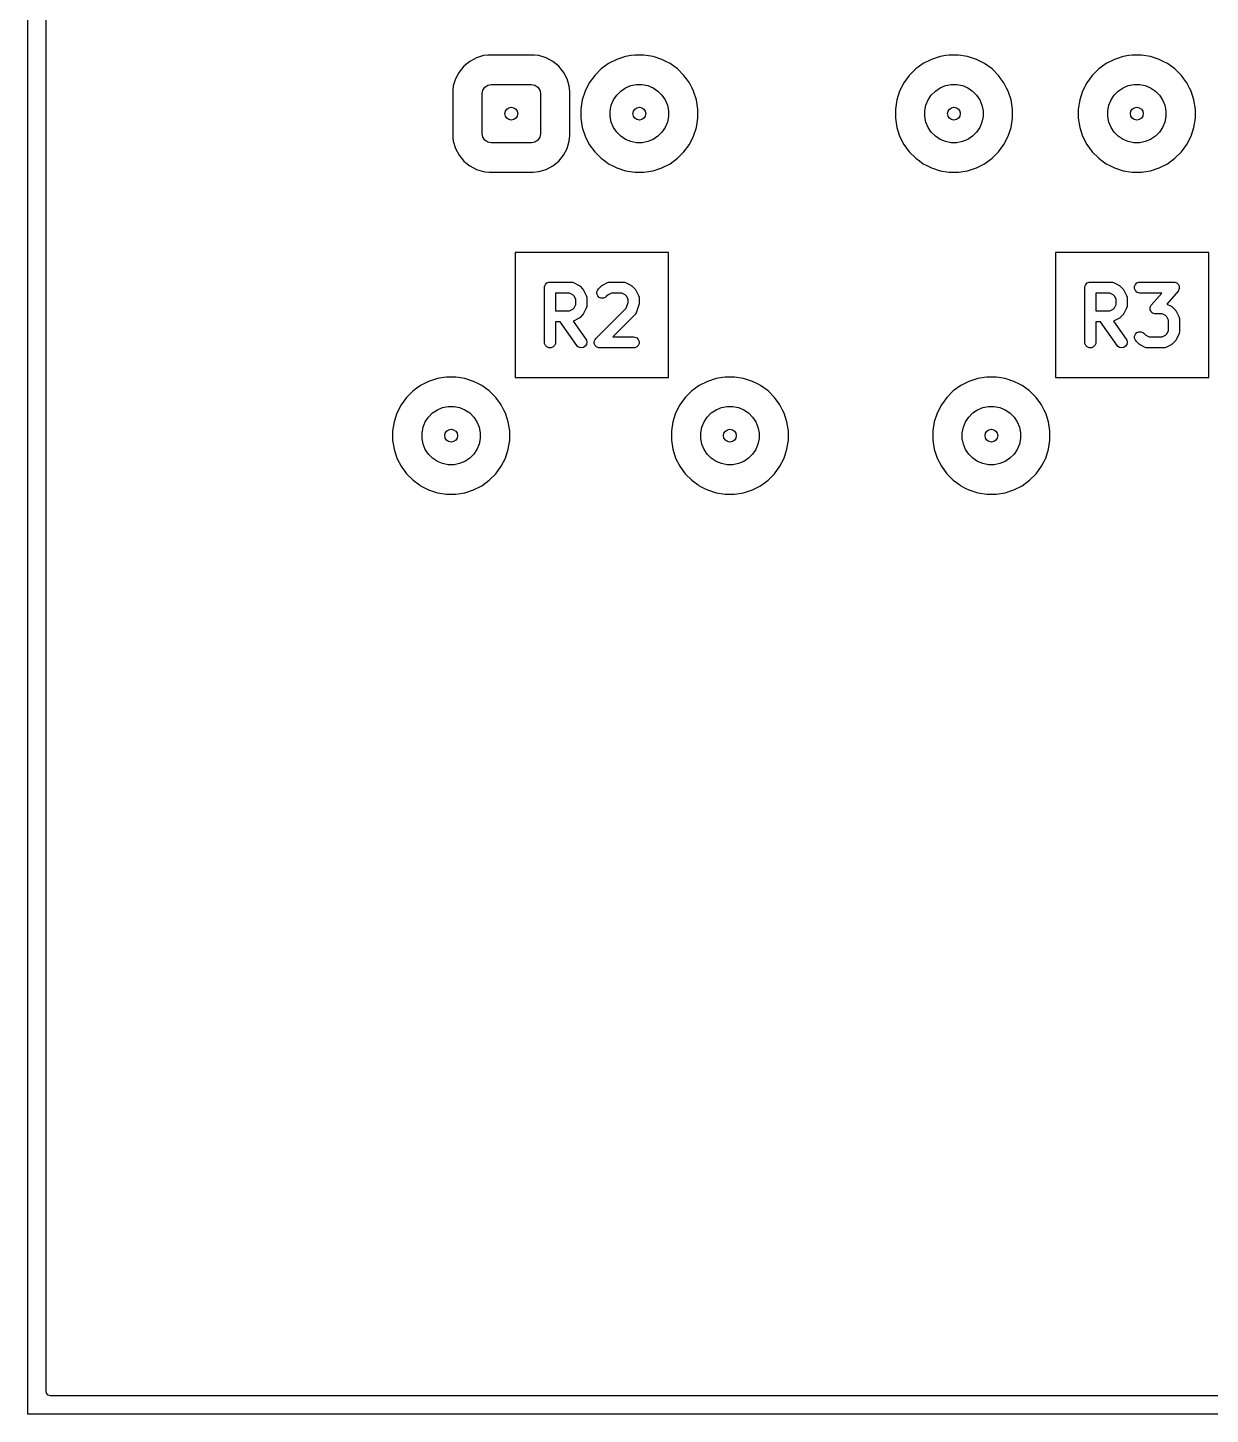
# Model space of a CAD drawing. Extents: x 20 to 124, y -124 to -20.
# Drawn here: x 20 to 52.33, y -124 to -86.1 of the extents above; entities that cross this region are included whole.
import ezdxf

# ---------------------------------------------------------------- set-up
doc = ezdxf.new("R2010")
doc.units = 0
doc.layers.add('BLACK', color=7, linetype='CONTINUOUS')
doc.layers.add('WHITE', color=7, linetype='CONTINUOUS')

msp = doc.modelspace()

# ---------------------------------------------------------------- linework, layer by layer
at = {"layer": 'BLACK', "linetype": 'CONTINUOUS'}
for p, q in [((20.5005, -87.848392), (20.5005, -85.360553)), ((31.923289, -87.153589), (31.792017, -87.313547)), ((32.083247, -87.022317), (31.923289, -87.153589)), ((32.083248, -87.022316), (32.083247, -87.022317)), ((32.08325, -87.022315), (32.083248, -87.022316)), ((32.187187, -86.966759), (32.08325, -87.022315)), ((32.265743, -86.924769), (32.187187, -86.966759)), ((32.463767, -86.864699), (32.265743, -86.924769)), ((32.579998, -86.853251), (32.463767, -86.864699)), ((32.618092, -86.8495), (32.579998, -86.853251)), ((33.821308, -86.8495), (32.618092, -86.8495)), ((33.856505, -86.852966), (33.821308, -86.8495)), ((33.975634, -86.864699), (33.856505, -86.852966)), ((33.975634, -86.8647), (33.975632, -86.864699)), ((33.975632, -86.864699), (33.975634, -86.864699)), ((34.173654, -86.924768), (33.975634, -86.8647)), ((34.35615, -87.022315), (34.173654, -86.924768)), ((34.356153, -87.022317), (34.35615, -87.022315)), ((34.51611, -87.153589), (34.356152, -87.022317)), ((34.356152, -87.022317), (34.356153, -87.022317)), ((34.578162, -87.229201), (34.51611, -87.153589)), ((35.880851, -87.081132), (35.67705, -87.229201)), ((36.105316, -86.96676), (35.880851, -87.081132)), ((36.344914, -86.88891), (36.105316, -86.96676)), ((36.497776, -86.864699), (36.344914, -86.88891)), ((36.593738, -86.8495), (36.497776, -86.864699)), ((36.845662, -86.8495), (36.593738, -86.8495)), ((37.094479, -86.888909), (36.845662, -86.8495)), ((37.094485, -86.88891), (37.094479, -86.888909)), ((37.334083, -86.96676), (37.094485, -86.88891)), ((37.443118, -87.022317), (37.334083, -86.96676)), ((37.558545, -87.08113), (37.443118, -87.022317)), ((37.558547, -87.081131), (37.558545, -87.08113)), ((37.558548, -87.081132), (37.558547, -87.081131)), ((37.762349, -87.229201), (37.558548, -87.081132)), ((44.480851, -87.081132), (44.27705, -87.229201)), ((44.705316, -86.96676), (44.480851, -87.081132)), ((44.944914, -86.88891), (44.705316, -86.96676)), ((45.097776, -86.864699), (44.944914, -86.88891)), ((45.193738, -86.8495), (45.097776, -86.864699)), ((45.445662, -86.8495), (45.193738, -86.8495)), ((45.694479, -86.888909), (45.445662, -86.8495)), ((45.694485, -86.88891), (45.694479, -86.888909)), ((45.934083, -86.96676), (45.694485, -86.88891)), ((46.043118, -87.022317), (45.934083, -86.96676)), ((46.158545, -87.08113), (46.043118, -87.022317)), ((46.158547, -87.081131), (46.158545, -87.08113)), ((46.158548, -87.081132), (46.158547, -87.081131)), ((46.362349, -87.229201), (46.158548, -87.081132)), ((49.480851, -87.081132), (49.27705, -87.229201)), ((49.705316, -86.96676), (49.480851, -87.081132)), ((49.944914, -86.88891), (49.705316, -86.96676)), ((50.097776, -86.864699), (49.944914, -86.88891)), ((50.193738, -86.8495), (50.097776, -86.864699)), ((50.445662, -86.8495), (50.193738, -86.8495)), ((50.694479, -86.888909), (50.445662, -86.8495)), ((50.694485, -86.88891), (50.694479, -86.888909)), ((50.934083, -86.96676), (50.694485, -86.88891)), ((51.043118, -87.022317), (50.934083, -86.96676)), ((51.158545, -87.08113), (51.043118, -87.022317)), ((51.158547, -87.081131), (51.158545, -87.08113)), ((51.158548, -87.081132), (51.158547, -87.081131)), ((51.362349, -87.229201), (51.158548, -87.081132)), ((31.694469, -87.496043), (31.634399, -87.694067)), ((31.792017, -87.313547), (31.694469, -87.496043)), ((34.647385, -87.31355), (34.578162, -87.229201)), ((34.744932, -87.496046), (34.647385, -87.31355)), ((34.805, -87.694066), (34.744932, -87.496046)), ((35.498901, -87.40735), (35.350832, -87.611151)), ((35.498905, -87.407345), (35.498901, -87.40735)), ((35.677045, -87.229205), (35.498905, -87.407345)), ((35.67705, -87.229201), (35.677045, -87.229205)), ((37.762354, -87.229205), (37.762349, -87.229201)), ((37.940494, -87.407345), (37.762354, -87.229205)), ((37.940498, -87.40735), (37.940494, -87.407345)), ((38.004939, -87.496046), (37.940498, -87.40735)), ((38.08857, -87.611155), (38.004939, -87.496046)), ((44.098901, -87.40735), (43.950832, -87.611151)), ((44.098905, -87.407345), (44.098901, -87.40735)), ((44.277045, -87.229205), (44.098905, -87.407345)), ((44.27705, -87.229201), (44.277045, -87.229205)), ((46.362354, -87.229205), (46.362349, -87.229201)), ((46.540494, -87.407345), (46.362354, -87.229205)), ((46.540498, -87.40735), (46.540494, -87.407345)), ((46.604939, -87.496046), (46.540498, -87.40735)), ((46.68857, -87.611155), (46.604939, -87.496046)), ((49.098901, -87.40735), (48.950832, -87.611151)), ((49.098905, -87.407345), (49.098901, -87.40735)), ((49.277045, -87.229205), (49.098905, -87.407345)), ((49.27705, -87.229201), (49.277045, -87.229205)), ((51.362354, -87.229205), (51.362349, -87.229201)), ((51.540494, -87.407345), (51.362354, -87.229205)), ((51.540498, -87.40735), (51.540494, -87.407345)), ((51.604939, -87.496046), (51.540498, -87.40735)), ((51.68857, -87.611155), (51.604939, -87.496046)), ((20.5005, -97.124038), (20.5005, -87.848392)), ((31.622951, -87.810298), (31.6192, -87.848392)), ((31.6192, -87.848392), (31.6192, -89.051608)), ((31.634399, -87.694067), (31.622951, -87.810298)), ((32.4197, -87.9), (32.43873, -87.804329)), ((32.4197, -89), (32.4197, -87.9)), ((32.43873, -87.804329), (32.492923, -87.723223)), ((32.492923, -87.723223), (32.574029, -87.66903)), ((32.574029, -87.66903), (32.6697, -87.65)), ((32.6697, -87.65), (33.7697, -87.65)), ((33.7697, -87.65), (33.865371, -87.66903)), ((33.865371, -87.66903), (33.946477, -87.723223)), ((33.946477, -87.723223), (34.00067, -87.804329)), ((34.00067, -87.804329), (34.0197, -87.9)), ((34.0197, -87.9), (34.0197, -89)), ((34.8202, -87.848392), (34.805, -87.694066)), ((34.8202, -88.324038), (34.8202, -87.848392)), ((35.23646, -87.835616), (35.15861, -88.075214)), ((35.350832, -87.611151), (35.23646, -87.835616)), ((36.101292, -87.942485), (36.212185, -87.831592)), ((36.212185, -87.831592), (36.342583, -87.744463)), ((36.342583, -87.744463), (36.487472, -87.684448)), ((36.487472, -87.684448), (36.641286, -87.653852)), ((36.641286, -87.653852), (36.798114, -87.653852)), ((36.798114, -87.653852), (36.951928, -87.684448)), ((36.951928, -87.684448), (37.096817, -87.744463)), ((37.096817, -87.744463), (37.227215, -87.831592)), ((37.227215, -87.831592), (37.338108, -87.942485)), ((38.161447, -87.754184), (38.08857, -87.611155)), ((38.202939, -87.835616), (38.161447, -87.754184)), ((38.202939, -87.835618), (38.202939, -87.835616)), ((38.202941, -87.835621), (38.202939, -87.835618)), ((38.28079, -88.075215), (38.202941, -87.835621)), ((43.83646, -87.835616), (43.75861, -88.075214)), ((43.950832, -87.611151), (43.83646, -87.835616)), ((44.701292, -87.942485), (44.812185, -87.831592)), ((44.812185, -87.831592), (44.942583, -87.744463)), ((44.942583, -87.744463), (45.087472, -87.684448)), ((45.087472, -87.684448), (45.241286, -87.653852)), ((45.241286, -87.653852), (45.398114, -87.653852)), ((45.398114, -87.653852), (45.551928, -87.684448)), ((45.551928, -87.684448), (45.696817, -87.744463)), ((45.696817, -87.744463), (45.827215, -87.831592)), ((45.827215, -87.831592), (45.938108, -87.942485)), ((46.761447, -87.754184), (46.68857, -87.611155)), ((46.802939, -87.835616), (46.761447, -87.754184)), ((46.802939, -87.835618), (46.802939, -87.835616)), ((46.802941, -87.835621), (46.802939, -87.835618)), ((46.88079, -88.075215), (46.802941, -87.835621)), ((48.83646, -87.835616), (48.75861, -88.075214)), ((48.950832, -87.611151), (48.83646, -87.835616)), ((49.701292, -87.942485), (49.812185, -87.831592)), ((49.812185, -87.831592), (49.942583, -87.744463)), ((49.942583, -87.744463), (50.087472, -87.684448)), ((50.087472, -87.684448), (50.241286, -87.653852)), ((50.241286, -87.653852), (50.398114, -87.653852)), ((50.398114, -87.653852), (50.551928, -87.684448)), ((50.551928, -87.684448), (50.696817, -87.744463)), ((50.696817, -87.744463), (50.827215, -87.831592)), ((50.827215, -87.831592), (50.938108, -87.942485)), ((51.761447, -87.754184), (51.68857, -87.611155)), ((51.802939, -87.835616), (51.761447, -87.754184)), ((51.802939, -87.835618), (51.802939, -87.835616)), ((51.802941, -87.835621), (51.802939, -87.835618)), ((51.88079, -88.075215), (51.802941, -87.835621)), ((35.15861, -88.075214), (35.1192, -88.324038)), ((35.923552, -88.371586), (35.954148, -88.217772)), ((35.954148, -88.217772), (36.014163, -88.072883)), ((36.014163, -88.072883), (36.101292, -87.942485)), ((37.338108, -87.942485), (37.425237, -88.072883)), ((37.425237, -88.072883), (37.485252, -88.217772)), ((37.485252, -88.217772), (37.515848, -88.371586)), ((38.3202, -88.324038), (38.28079, -88.075215)), ((43.75861, -88.075214), (43.7192, -88.324038)), ((44.523552, -88.371586), (44.554148, -88.217772)), ((44.554148, -88.217772), (44.614163, -88.072883)), ((44.614163, -88.072883), (44.701292, -87.942485)), ((45.938108, -87.942485), (46.025237, -88.072883)), ((46.025237, -88.072883), (46.085252, -88.217772)), ((46.085252, -88.217772), (46.115848, -88.371586)), ((46.9202, -88.324038), (46.88079, -88.075215)), ((48.75861, -88.075214), (48.7192, -88.324038)), ((49.523552, -88.371586), (49.554148, -88.217772)), ((49.554148, -88.217772), (49.614163, -88.072883)), ((49.614163, -88.072883), (49.701292, -87.942485)), ((50.938108, -87.942485), (51.025237, -88.072883)), ((51.025237, -88.072883), (51.085252, -88.217772)), ((51.085252, -88.217772), (51.115848, -88.371586)), ((51.9202, -88.324038), (51.88079, -88.075215)), ((34.8202, -89.051608), (34.8202, -88.324038)), ((35.1192, -88.324038), (35.1192, -88.575961)), ((35.1192, -88.575961), (35.15861, -88.824785)), ((35.923552, -88.528414), (35.923552, -88.371586)), ((35.954148, -88.682228), (35.923552, -88.528414)), ((36.014163, -88.827117), (35.954148, -88.682228)), ((37.485252, -88.682228), (37.425237, -88.827117)), ((37.515848, -88.528414), (37.485252, -88.682228)), ((37.515848, -88.371586), (37.515848, -88.528414)), ((38.28079, -88.824785), (38.3202, -88.575962)), ((38.3202, -88.575962), (38.3202, -88.324038)), ((43.7192, -88.324038), (43.7192, -88.575961)), ((43.7192, -88.575961), (43.75861, -88.824785)), ((44.523552, -88.528414), (44.523552, -88.371586)), ((44.554148, -88.682228), (44.523552, -88.528414)), ((44.614163, -88.827117), (44.554148, -88.682228)), ((46.085252, -88.682228), (46.025237, -88.827117)), ((46.115848, -88.528414), (46.085252, -88.682228)), ((46.115848, -88.371586), (46.115848, -88.528414)), ((46.88079, -88.824785), (46.9202, -88.575962)), ((46.9202, -88.575962), (46.9202, -88.324038)), ((48.7192, -88.324038), (48.7192, -88.575961)), ((48.7192, -88.575961), (48.75861, -88.824785)), ((49.523552, -88.528414), (49.523552, -88.371586)), ((49.554148, -88.682228), (49.523552, -88.528414)), ((49.614163, -88.827117), (49.554148, -88.682228)), ((51.085252, -88.682228), (51.025237, -88.827117)), ((51.115848, -88.528414), (51.085252, -88.682228)), ((51.115848, -88.371586), (51.115848, -88.528414)), ((51.88079, -88.824785), (51.9202, -88.575962)), ((51.9202, -88.575962), (51.9202, -88.324038)), ((31.6192, -89.051608), (31.624202, -89.102398)), ((32.43873, -89.095671), (32.4197, -89)), ((34.0197, -89), (34.00067, -89.095671)), ((34.805, -89.205934), (34.8202, -89.051608)), ((35.15861, -88.824785), (35.23646, -89.064383)), ((36.101292, -88.957515), (36.014163, -88.827117)), ((36.212185, -89.068408), (36.101292, -88.957515)), ((37.338108, -88.957515), (37.227215, -89.068408)), ((37.425237, -88.827117), (37.338108, -88.957515)), ((38.202941, -89.064379), (38.28079, -88.824785)), ((43.75861, -88.824785), (43.83646, -89.064383)), ((44.701292, -88.957515), (44.614163, -88.827117)), ((44.812185, -89.068408), (44.701292, -88.957515)), ((45.938108, -88.957515), (45.827215, -89.068408)), ((46.025237, -88.827117), (45.938108, -88.957515)), ((46.802941, -89.064379), (46.88079, -88.824785)), ((48.75861, -88.824785), (48.83646, -89.064383)), ((49.701292, -88.957515), (49.614163, -88.827117)), ((49.812185, -89.068408), (49.701292, -88.957515)), ((50.938108, -88.957515), (50.827215, -89.068408)), ((51.025237, -88.827117), (50.938108, -88.957515)), ((51.802941, -89.064379), (51.88079, -88.824785)), ((31.624202, -89.102398), (31.634399, -89.205932)), ((31.634399, -89.205932), (31.6344, -89.205934)), ((31.6344, -89.205934), (31.694468, -89.403954)), ((31.694468, -89.403954), (31.792015, -89.58645)), ((32.492923, -89.176777), (32.43873, -89.095671)), ((32.574029, -89.23097), (32.492923, -89.176777)), ((32.6697, -89.25), (32.574029, -89.23097)), ((33.7697, -89.25), (32.6697, -89.25)), ((33.865371, -89.23097), (33.7697, -89.25)), ((33.946477, -89.176777), (33.865371, -89.23097)), ((34.00067, -89.095671), (33.946477, -89.176777)), ((34.647385, -89.58645), (34.744932, -89.403954)), ((34.744932, -89.403954), (34.805, -89.205934)), ((35.23646, -89.064383), (35.350832, -89.288848)), ((35.350832, -89.288848), (35.498901, -89.492649)), ((36.342583, -89.155537), (36.212185, -89.068408)), ((36.487472, -89.215552), (36.342583, -89.155537)), ((36.641286, -89.246148), (36.487472, -89.215552)), ((36.798114, -89.246148), (36.641286, -89.246148)), ((36.951928, -89.215552), (36.798114, -89.246148)), ((37.096817, -89.155537), (36.951928, -89.215552)), ((37.227215, -89.068408), (37.096817, -89.155537)), ((37.940493, -89.492656), (38.08857, -89.288845)), ((38.08857, -89.288845), (38.202941, -89.064379)), ((43.83646, -89.064383), (43.950832, -89.288848)), ((43.950832, -89.288848), (44.098901, -89.492649)), ((44.942583, -89.155537), (44.812185, -89.068408)), ((45.087472, -89.215552), (44.942583, -89.155537)), ((45.241286, -89.246148), (45.087472, -89.215552)), ((45.398114, -89.246148), (45.241286, -89.246148)), ((45.551928, -89.215552), (45.398114, -89.246148)), ((45.696817, -89.155537), (45.551928, -89.215552)), ((45.827215, -89.068408), (45.696817, -89.155537)), ((46.540493, -89.492656), (46.68857, -89.288845)), ((46.68857, -89.288845), (46.802941, -89.064379)), ((48.83646, -89.064383), (48.950832, -89.288848)), ((48.950832, -89.288848), (49.098901, -89.492649)), ((49.942583, -89.155537), (49.812185, -89.068408)), ((50.087472, -89.215552), (49.942583, -89.155537)), ((50.241286, -89.246148), (50.087472, -89.215552)), ((50.398114, -89.246148), (50.241286, -89.246148)), ((50.551928, -89.215552), (50.398114, -89.246148)), ((50.696817, -89.155537), (50.551928, -89.215552)), ((50.827215, -89.068408), (50.696817, -89.155537)), ((51.540493, -89.492656), (51.68857, -89.288845)), ((51.68857, -89.288845), (51.802941, -89.064379)), ((31.792015, -89.58645), (31.792017, -89.586452)), ((31.792017, -89.586452), (31.923289, -89.74641)), ((31.923289, -89.74641), (32.01158, -89.818867)), ((32.01158, -89.818867), (32.08325, -89.877685)), ((34.35615, -89.877685), (34.51611, -89.74641)), ((34.51611, -89.74641), (34.647385, -89.58645)), ((35.498901, -89.492649), (35.498905, -89.492654)), ((35.498905, -89.492654), (35.677045, -89.670794)), ((35.677045, -89.670794), (35.67705, -89.670798)), ((35.67705, -89.670798), (35.776847, -89.743304)), ((35.776847, -89.743304), (35.880855, -89.81887)), ((35.880855, -89.81887), (35.996286, -89.877685)), ((37.334079, -89.933241), (37.558545, -89.81887)), ((37.558545, -89.81887), (37.762356, -89.670793)), ((37.762356, -89.670793), (37.940493, -89.492656)), ((44.098901, -89.492649), (44.098905, -89.492654)), ((44.098905, -89.492654), (44.277045, -89.670794)), ((44.277045, -89.670794), (44.27705, -89.670798)), ((44.27705, -89.670798), (44.376847, -89.743304)), ((44.376847, -89.743304), (44.480855, -89.81887)), ((44.480855, -89.81887), (44.596286, -89.877685)), ((45.934079, -89.933241), (46.158545, -89.81887)), ((46.158545, -89.81887), (46.362356, -89.670793)), ((46.362356, -89.670793), (46.540493, -89.492656)), ((49.098901, -89.492649), (49.098905, -89.492654)), ((49.098905, -89.492654), (49.277045, -89.670794)), ((49.277045, -89.670794), (49.27705, -89.670798)), ((49.27705, -89.670798), (49.376847, -89.743304)), ((49.376847, -89.743304), (49.480855, -89.81887)), ((49.480855, -89.81887), (49.596286, -89.877685)), ((50.934079, -89.933241), (51.158545, -89.81887)), ((51.158545, -89.81887), (51.362356, -89.670793)), ((51.362356, -89.670793), (51.540493, -89.492656)), ((32.08325, -89.877685), (32.265746, -89.975232)), ((32.265746, -89.975232), (32.463766, -90.0353)), ((32.463766, -90.0353), (32.463765, -90.0353)), ((32.463765, -90.0353), (32.502347, -90.0391)), ((32.502347, -90.0391), (32.618092, -90.0505)), ((32.618092, -90.0505), (32.618095, -90.0505)), ((32.618095, -90.0505), (33.821305, -90.0505)), ((33.821305, -90.0505), (33.821308, -90.0505)), ((33.821308, -90.0505), (33.975634, -90.0353)), ((33.975634, -90.0353), (34.173654, -89.975232)), ((34.173654, -89.975232), (34.35615, -89.877685)), ((35.996286, -89.877685), (36.105316, -89.933239)), ((36.105316, -89.933239), (36.105318, -89.933239)), ((36.105318, -89.933239), (36.105321, -89.933241)), ((36.105321, -89.933241), (36.344915, -90.01109)), ((36.344915, -90.01109), (36.593738, -90.0505)), ((36.593738, -90.0505), (36.593739, -90.0505)), ((36.593739, -90.0505), (36.845661, -90.0505)), ((36.845661, -90.0505), (36.845662, -90.0505)), ((36.845662, -90.0505), (37.094485, -90.01109)), ((37.094485, -90.01109), (37.334079, -89.933241)), ((44.596286, -89.877685), (44.705316, -89.933239)), ((44.705316, -89.933239), (44.705318, -89.933239)), ((44.705318, -89.933239), (44.705321, -89.933241)), ((44.705321, -89.933241), (44.944915, -90.01109)), ((44.944915, -90.01109), (45.193738, -90.0505)), ((45.193738, -90.0505), (45.193739, -90.0505)), ((45.193739, -90.0505), (45.445661, -90.0505)), ((45.445661, -90.0505), (45.445662, -90.0505)), ((45.445662, -90.0505), (45.694485, -90.01109)), ((45.694485, -90.01109), (45.934079, -89.933241)), ((49.596286, -89.877685), (49.705316, -89.933239)), ((49.705316, -89.933239), (49.705318, -89.933239)), ((49.705318, -89.933239), (49.705321, -89.933241)), ((49.705321, -89.933241), (49.944915, -90.01109)), ((49.944915, -90.01109), (50.193738, -90.0505)), ((50.193738, -90.0505), (50.193739, -90.0505)), ((50.193739, -90.0505), (50.445661, -90.0505)), ((50.445661, -90.0505), (50.445662, -90.0505)), ((50.445662, -90.0505), (50.694485, -90.01109)), ((50.694485, -90.01109), (50.934079, -89.933241)), ((37.520797, -92.246103), (33.322357, -92.246103)), ((33.322357, -92.246103), (33.322357, -95.661655)), ((37.520797, -95.661655), (37.520797, -92.246103)), ((52.290797, -92.246103), (48.092357, -92.246103)), ((48.092357, -92.246103), (48.092357, -95.661655)), ((52.290797, -93.311655), (52.290797, -92.246103)), ((34.127857, -93.203328), (34.130739, -93.174064)), ((34.127857, -94.703328), (34.127857, -93.203328)), ((34.130739, -93.174064), (34.153137, -93.119992)), ((34.153137, -93.119992), (34.194521, -93.078608)), ((34.194521, -93.078608), (34.248593, -93.05621)), ((34.248593, -93.05621), (34.277857, -93.053328)), ((34.277857, -93.053328), (34.849286, -93.053328)), ((34.849286, -93.053328), (34.87855, -93.05621)), ((34.87855, -93.05621), (34.88353, -93.058273)), ((34.88353, -93.058273), (34.888905, -93.058655)), ((34.888905, -93.058655), (34.916368, -93.069164)), ((34.916368, -93.069164), (35.059225, -93.140593)), ((35.059225, -93.140593), (35.07182, -93.148521)), ((35.07182, -93.148521), (35.075477, -93.150036)), ((35.075477, -93.150036), (35.079594, -93.153415)), ((35.079594, -93.153415), (35.084111, -93.156258)), ((35.084111, -93.156258), (35.086708, -93.159252)), ((35.086708, -93.159252), (35.098208, -93.16869)), ((35.098208, -93.16869), (35.169637, -93.240118)), ((35.600363, -93.240119), (35.671791, -93.168691)), ((35.671791, -93.168691), (35.683293, -93.15925)), ((35.683293, -93.15925), (35.685889, -93.156258)), ((35.685889, -93.156258), (35.690398, -93.153419)), ((35.690398, -93.153419), (35.694521, -93.150036)), ((35.694521, -93.150036), (35.698183, -93.148519)), ((35.698183, -93.148519), (35.710775, -93.140593)), ((35.710775, -93.140593), (35.853633, -93.069164)), ((35.853633, -93.069164), (35.881096, -93.058654)), ((35.881096, -93.058654), (35.886473, -93.058271)), ((35.886473, -93.058271), (35.891451, -93.05621)), ((35.891451, -93.05621), (35.920715, -93.053328)), ((35.920715, -93.053328), (36.277857, -93.053328)), ((36.277857, -93.053328), (36.307121, -93.05621)), ((36.307121, -93.05621), (36.312098, -93.058271)), ((36.312098, -93.058271), (36.317476, -93.058654)), ((36.317476, -93.058654), (36.344939, -93.069164)), ((36.344939, -93.069164), (36.487797, -93.140593)), ((36.487797, -93.140593), (36.50039, -93.14852)), ((36.50039, -93.14852), (36.50405, -93.150036)), ((36.50405, -93.150036), (36.508169, -93.153417)), ((36.508169, -93.153417), (36.512683, -93.156258)), ((36.512683, -93.156258), (36.515279, -93.159251)), ((36.515279, -93.159251), (36.526781, -93.168691)), ((36.526781, -93.168691), (36.598209, -93.240119)), ((48.897857, -93.203328), (48.900739, -93.174064)), ((48.897857, -94.703328), (48.897857, -93.203328)), ((48.900739, -93.174064), (48.923137, -93.119992)), ((48.923137, -93.119992), (48.964521, -93.078608)), ((48.964521, -93.078608), (49.018593, -93.05621)), ((49.018593, -93.05621), (49.047857, -93.053328)), ((49.047857, -93.053328), (49.619286, -93.053328)), ((49.619286, -93.053328), (49.64855, -93.05621)), ((49.64855, -93.05621), (49.65353, -93.058273)), ((49.65353, -93.058273), (49.658905, -93.058655)), ((49.658905, -93.058655), (49.686368, -93.069164)), ((49.686368, -93.069164), (49.829225, -93.140593)), ((49.829225, -93.140593), (49.84182, -93.148521)), ((49.84182, -93.148521), (49.845477, -93.150036)), ((49.845477, -93.150036), (49.849594, -93.153415)), ((49.849594, -93.153415), (49.854111, -93.156258)), ((49.854111, -93.156258), (49.856708, -93.159252)), ((49.856708, -93.159252), (49.868208, -93.16869)), ((49.868208, -93.16869), (49.939637, -93.240118)), ((50.257882, -93.174064), (50.28028, -93.119992)), ((50.257882, -93.232592), (50.257882, -93.174064)), ((50.28028, -93.119992), (50.321664, -93.078608)), ((50.321664, -93.078608), (50.375736, -93.05621)), ((50.375736, -93.05621), (50.405, -93.053328)), ((50.405, -93.053328), (51.333572, -93.053328)), ((51.333572, -93.053328), (51.349049, -93.054852)), ((51.349049, -93.054852), (51.352984, -93.05459)), ((51.352984, -93.05459), (51.355694, -93.055506)), ((51.355694, -93.055506), (51.362836, -93.05621)), ((51.362836, -93.05621), (51.38535, -93.065536)), ((51.38535, -93.065536), (51.408426, -93.07334)), ((51.408426, -93.07334), (51.412233, -93.076671)), ((51.412233, -93.076671), (51.416908, -93.078608)), ((51.416908, -93.078608), (51.434137, -93.095837)), ((51.434137, -93.095837), (51.452473, -93.111881)), ((51.452473, -93.111881), (51.454715, -93.116415)), ((51.454715, -93.116415), (51.458292, -93.119992)), ((51.458292, -93.119992), (51.467618, -93.142508)), ((51.467618, -93.142508), (51.478417, -93.164344)), ((51.478417, -93.164344), (51.478753, -93.169388)), ((51.478753, -93.169388), (51.48069, -93.174064)), ((51.48069, -93.174064), (51.48069, -93.198439)), ((51.48069, -93.198439), (51.48231, -93.22274)), ((51.48231, -93.22274), (51.48069, -93.22753)), ((51.48069, -93.22753), (51.48069, -93.232592)), ((34.813876, -93.353328), (34.427857, -93.353328)), ((34.427857, -93.353328), (34.427857, -93.839042)), ((34.90329, -93.398035), (34.813876, -93.353328)), ((34.940294, -93.435039), (34.90329, -93.398035)), ((34.985, -93.524451), (34.940294, -93.435039)), ((34.985, -93.667918), (34.985, -93.524451)), ((35.169637, -93.240118), (35.179079, -93.251623)), ((35.179079, -93.251623), (35.182071, -93.254218)), ((35.182071, -93.254218), (35.18491, -93.258728)), ((35.18491, -93.258728), (35.188292, -93.262849)), ((35.188292, -93.262849), (35.189807, -93.266508)), ((35.189807, -93.266508), (35.197736, -93.279103)), ((35.197736, -93.279103), (35.269164, -93.421961)), ((35.269164, -93.421961), (35.279674, -93.449424)), ((35.279674, -93.449424), (35.280055, -93.454799)), ((35.280055, -93.454799), (35.282118, -93.459778)), ((35.282118, -93.459778), (35.285, -93.489042)), ((35.285, -93.489042), (35.285, -93.703328)), ((35.559311, -93.316922), (35.581708, -93.26285)), ((35.559311, -93.375448), (35.559311, -93.316922)), ((35.581708, -93.42952), (35.559311, -93.375448)), ((35.581708, -93.26285), (35.600363, -93.240119)), ((35.623094, -93.470906), (35.581708, -93.42952)), ((35.677166, -93.493303), (35.623094, -93.470906)), ((35.735692, -93.493303), (35.677166, -93.493303)), ((35.789764, -93.470906), (35.735692, -93.493303)), ((35.812495, -93.452251), (35.789764, -93.470906)), ((35.866711, -93.398035), (35.812495, -93.452251)), ((35.956125, -93.353328), (35.866711, -93.398035)), ((36.242447, -93.353328), (35.956125, -93.353328)), ((36.331861, -93.398035), (36.242447, -93.353328)), ((36.368865, -93.435039), (36.331861, -93.398035)), ((36.361038, -93.765157), (36.413572, -93.607559)), ((36.413572, -93.524452), (36.368865, -93.435039)), ((36.413572, -93.607559), (36.413572, -93.524452)), ((36.598209, -93.240119), (36.607649, -93.251621)), ((36.607649, -93.251621), (36.610642, -93.254217)), ((36.610642, -93.254217), (36.61348, -93.258726)), ((36.61348, -93.258726), (36.616864, -93.262849)), ((36.616864, -93.262849), (36.61838, -93.266511)), ((36.61838, -93.266511), (36.626307, -93.279103)), ((36.626307, -93.279103), (36.697736, -93.421959)), ((36.697736, -93.421959), (36.708245, -93.449423)), ((36.708245, -93.449423), (36.708626, -93.454797)), ((36.708626, -93.454797), (36.71069, -93.459778)), ((36.71069, -93.459778), (36.713572, -93.489042)), ((36.713572, -93.489042), (36.713572, -93.6319)), ((49.583876, -93.353328), (49.197857, -93.353328)), ((49.197857, -93.353328), (49.197857, -93.839042)), ((49.67329, -93.398035), (49.583876, -93.353328)), ((49.710294, -93.435039), (49.67329, -93.398035)), ((49.755, -93.524451), (49.710294, -93.435039)), ((49.755, -93.667918), (49.755, -93.524451)), ((49.939637, -93.240118), (49.949079, -93.251623)), ((49.949079, -93.251623), (49.952071, -93.254218)), ((49.952071, -93.254218), (49.95491, -93.258728)), ((49.95491, -93.258728), (49.958292, -93.262849)), ((49.958292, -93.262849), (49.959807, -93.266508)), ((49.959807, -93.266508), (49.967736, -93.279103)), ((49.967736, -93.279103), (50.039164, -93.421961)), ((50.039164, -93.421961), (50.049674, -93.449424)), ((50.049674, -93.449424), (50.050055, -93.454799)), ((50.050055, -93.454799), (50.052118, -93.459778)), ((50.052118, -93.459778), (50.055, -93.489042)), ((50.055, -93.489042), (50.055, -93.703328)), ((50.28028, -93.286664), (50.257882, -93.232592)), ((50.321664, -93.328048), (50.28028, -93.286664)), ((50.375736, -93.350446), (50.321664, -93.328048)), ((50.405, -93.353328), (50.375736, -93.350446)), ((51.003007, -93.353328), (50.405, -93.353328)), ((50.720685, -93.675981), (51.003007, -93.353328)), ((51.446458, -93.302104), (51.139524, -93.652886)), ((51.455501, -93.289454), (51.446458, -93.302104)), ((51.458292, -93.286664), (51.455501, -93.289454)), ((51.459387, -93.284019), (51.458292, -93.286664)), ((51.46356, -93.278183), (51.459387, -93.284019)), ((51.471365, -93.255103), (51.46356, -93.278183)), ((51.48069, -93.232592), (51.471365, -93.255103)), ((52.290797, -95.661655), (52.290797, -93.311655)), ((34.427857, -93.839042), (34.813876, -93.839042)), ((34.813876, -93.839042), (34.903288, -93.794336)), ((34.903288, -93.794336), (34.940293, -93.757331)), ((34.940293, -93.757331), (34.985, -93.667918)), ((35.169638, -93.952251), (35.098209, -94.02368)), ((35.179079, -93.940746), (35.169638, -93.952251)), ((35.182071, -93.938152), (35.179079, -93.940746)), ((35.184909, -93.933642), (35.182071, -93.938152)), ((35.188293, -93.92952), (35.184909, -93.933642)), ((35.189809, -93.925858), (35.188293, -93.92952)), ((35.197736, -93.913267), (35.189809, -93.925858)), ((35.269164, -93.770409), (35.197736, -93.913267)), ((35.279674, -93.742946), (35.269164, -93.770409)), ((35.280055, -93.73757), (35.279674, -93.742946)), ((35.282118, -93.732592), (35.280055, -93.73757)), ((35.285, -93.703328), (35.282118, -93.732592)), ((35.528934, -94.597262), (36.361038, -93.765157)), ((36.598209, -93.952251), (35.997132, -94.553328)), ((36.616864, -93.929521), (36.598209, -93.952251)), ((36.618927, -93.924539), (36.616864, -93.929521)), ((36.622457, -93.92047), (36.618927, -93.924539)), ((36.634445, -93.89362), (36.622457, -93.92047)), ((36.705874, -93.679335), (36.634445, -93.89362)), ((36.709173, -93.664825), (36.705874, -93.679335)), ((36.71069, -93.661164), (36.709173, -93.664825)), ((36.711212, -93.655855), (36.71069, -93.661164)), ((36.712394, -93.650661), (36.711212, -93.655855)), ((36.713572, -93.6319), (36.712113, -93.646711)), ((36.712113, -93.646711), (36.712394, -93.650661)), ((49.197857, -93.839042), (49.583876, -93.839042)), ((49.583876, -93.839042), (49.673288, -93.794336)), ((49.673288, -93.794336), (49.710293, -93.757331)), ((49.710293, -93.757331), (49.755, -93.667918)), ((49.939638, -93.952251), (49.868209, -94.02368)), ((49.949079, -93.940746), (49.939638, -93.952251)), ((49.952071, -93.938152), (49.949079, -93.940746)), ((49.954909, -93.933642), (49.952071, -93.938152)), ((49.958293, -93.92952), (49.954909, -93.933642)), ((49.959809, -93.925858), (49.958293, -93.92952)), ((49.967736, -93.913267), (49.959809, -93.925858)), ((50.039164, -93.770409), (49.967736, -93.913267)), ((50.049674, -93.742946), (50.039164, -93.770409)), ((50.050055, -93.73757), (50.049674, -93.742946)), ((50.052118, -93.732592), (50.050055, -93.73757)), ((50.055, -93.703328), (50.052118, -93.732592)), ((50.684833, -93.755345), (50.686454, -93.750552)), ((50.686454, -93.779654), (50.684833, -93.755345)), ((50.686454, -93.745493), (50.695777, -93.722984)), ((50.686454, -93.750552), (50.686454, -93.745493)), ((50.686454, -93.804021), (50.686454, -93.779654)), ((50.68839, -93.808696), (50.686454, -93.804021)), ((50.688727, -93.813741), (50.68839, -93.808696)), ((50.699525, -93.835576), (50.688727, -93.813741)), ((50.695777, -93.722984), (50.703584, -93.699903)), ((50.708852, -93.858093), (50.699525, -93.835576)), ((50.703584, -93.699903), (50.707755, -93.694066)), ((50.707755, -93.694066), (50.708852, -93.691421)), ((50.708852, -93.691421), (50.711641, -93.688631)), ((50.712428, -93.861669), (50.708852, -93.858093)), ((50.711641, -93.688631), (50.720685, -93.675981)), ((50.714671, -93.866204), (50.712428, -93.861669)), ((50.733006, -93.882247), (50.714671, -93.866204)), ((50.750236, -93.899477), (50.733006, -93.882247)), ((50.75491, -93.901413), (50.750236, -93.899477)), ((50.758718, -93.904745), (50.75491, -93.901413)), ((50.781799, -93.912551), (50.758718, -93.904745)), ((50.804308, -93.921875), (50.781799, -93.912551)), ((50.811445, -93.922577), (50.804308, -93.921875)), ((50.81416, -93.923496), (50.811445, -93.922577)), ((50.818099, -93.923233), (50.81416, -93.923496)), ((50.833572, -93.924757), (50.818099, -93.923233)), ((51.012448, -93.924757), (50.833572, -93.924757)), ((51.101861, -93.969463), (51.012448, -93.924757)), ((51.138864, -94.006467), (51.101861, -93.969463)), ((51.139524, -93.652886), (51.257797, -93.712021)), ((51.257797, -93.712021), (51.270391, -93.719949)), ((51.270391, -93.719949), (51.274051, -93.721465)), ((51.274051, -93.721465), (51.278171, -93.724846)), ((51.278171, -93.724846), (51.282682, -93.727686)), ((51.282682, -93.727686), (51.285276, -93.730677)), ((51.285276, -93.730677), (51.296782, -93.74012)), ((51.296782, -93.74012), (51.36821, -93.811549)), ((51.36821, -93.811549), (51.377648, -93.823049)), ((51.377648, -93.823049), (51.380642, -93.825646)), ((51.380642, -93.825646), (51.383482, -93.830158)), ((51.383482, -93.830158), (51.386864, -93.834279)), ((51.386864, -93.834279), (51.388379, -93.837938)), ((51.388379, -93.837938), (51.396307, -93.850532)), ((51.396307, -93.850532), (51.467736, -93.993388)), ((34.556902, -94.139042), (34.427857, -94.139042)), ((34.427857, -94.139042), (34.427857, -94.703328)), ((35.012115, -94.789347), (34.556902, -94.139042)), ((34.916368, -94.123206), (34.912933, -94.12452)), ((34.912933, -94.12452), (35.257885, -94.617309)), ((35.059225, -94.051778), (34.916368, -94.123206)), ((35.071818, -94.04385), (35.059225, -94.051778)), ((35.075478, -94.042335), (35.071818, -94.04385)), ((35.079597, -94.038953), (35.075478, -94.042335)), ((35.084111, -94.036113), (35.079597, -94.038953)), ((35.086707, -94.033119), (35.084111, -94.036113)), ((35.098209, -94.02368), (35.086707, -94.033119)), ((49.326902, -94.139042), (49.197857, -94.139042)), ((49.197857, -94.139042), (49.197857, -94.703328)), ((49.782115, -94.789347), (49.326902, -94.139042)), ((49.686368, -94.123206), (49.682933, -94.12452)), ((49.682933, -94.12452), (50.027885, -94.617309)), ((49.829225, -94.051778), (49.686368, -94.123206)), ((49.841818, -94.04385), (49.829225, -94.051778)), ((49.845478, -94.042335), (49.841818, -94.04385)), ((49.849597, -94.038953), (49.845478, -94.042335)), ((49.854111, -94.036113), (49.849597, -94.038953)), ((49.856707, -94.033119), (49.854111, -94.036113)), ((49.868209, -94.02368), (49.856707, -94.033119)), ((51.183572, -94.095881), (51.138864, -94.006467)), ((51.183572, -94.382203), (51.183572, -94.095881)), ((51.467736, -93.993388), (51.478245, -94.020852)), ((51.478245, -94.020852), (51.478626, -94.026226)), ((51.478626, -94.026226), (51.48069, -94.031207)), ((51.48069, -94.031207), (51.483572, -94.060471)), ((51.483572, -94.060471), (51.483572, -94.417614)), ((34.130739, -94.732592), (34.127857, -94.703328)), ((34.153137, -94.786664), (34.130739, -94.732592)), ((34.424975, -94.732592), (34.402577, -94.786664)), ((34.427857, -94.703328), (34.424975, -94.732592)), ((35.257885, -94.617309), (35.272306, -94.642935)), ((35.272306, -94.642935), (35.284965, -94.700077)), ((35.284965, -94.700077), (35.274794, -94.757713)), ((35.487882, -94.674065), (35.510279, -94.619993)), ((35.487882, -94.732591), (35.487882, -94.674065)), ((35.510279, -94.786663), (35.487882, -94.732591)), ((35.510279, -94.619993), (35.528934, -94.597262)), ((35.997132, -94.553328), (36.563572, -94.553328)), ((36.563572, -94.553328), (36.592836, -94.55621)), ((36.592836, -94.55621), (36.646908, -94.578608)), ((36.646908, -94.578608), (36.688292, -94.619992)), ((36.688292, -94.619992), (36.71069, -94.674064)), ((36.71069, -94.732592), (36.688292, -94.786664)), ((36.71069, -94.674064), (36.71069, -94.732592)), ((48.900739, -94.732592), (48.897857, -94.703328)), ((48.923137, -94.786664), (48.900739, -94.732592)), ((49.194975, -94.732592), (49.172577, -94.786664)), ((49.197857, -94.703328), (49.194975, -94.732592)), ((50.027885, -94.617309), (50.042306, -94.642935)), ((50.042306, -94.642935), (50.054965, -94.700077)), ((50.054965, -94.700077), (50.044794, -94.757713)), ((50.257882, -94.531208), (50.280279, -94.477136)), ((50.257882, -94.589734), (50.257882, -94.531208)), ((50.280279, -94.643806), (50.257882, -94.589734)), ((50.280279, -94.477136), (50.321665, -94.43575)), ((50.298934, -94.666537), (50.280279, -94.643806)), ((50.370363, -94.737966), (50.298934, -94.666537)), ((50.321665, -94.43575), (50.375737, -94.413353)), ((50.381867, -94.747407), (50.370363, -94.737966)), ((50.375737, -94.413353), (50.434263, -94.413353)), ((50.434263, -94.413353), (50.488335, -94.43575)), ((50.488335, -94.43575), (50.511066, -94.454405)), ((50.511066, -94.454405), (50.565282, -94.508621)), ((50.565282, -94.508621), (50.654696, -94.553328)), ((50.654696, -94.553328), (51.012448, -94.553328)), ((51.012448, -94.553328), (51.101861, -94.508621)), ((51.101861, -94.508621), (51.138864, -94.471617)), ((51.138864, -94.471617), (51.183572, -94.382203)), ((51.296782, -94.737965), (51.285276, -94.747407)), ((51.36821, -94.666536), (51.296782, -94.737965)), ((51.377648, -94.655035), (51.36821, -94.666536)), ((51.380642, -94.652439), (51.377648, -94.655035)), ((51.383482, -94.647926), (51.380642, -94.652439)), ((51.386864, -94.643806), (51.383482, -94.647926)), ((51.388379, -94.640146), (51.386864, -94.643806)), ((51.396307, -94.627553), (51.388379, -94.640146)), ((51.467736, -94.484697), (51.396307, -94.627553)), ((51.478245, -94.457233), (51.467736, -94.484697)), ((51.478626, -94.451858), (51.478245, -94.457233)), ((51.48069, -94.446878), (51.478626, -94.451858)), ((51.483572, -94.417614), (51.48069, -94.446878)), ((34.194521, -94.828048), (34.153137, -94.786664)), ((34.248593, -94.850446), (34.194521, -94.828048)), ((34.307121, -94.850446), (34.248593, -94.850446)), ((34.361193, -94.828048), (34.307121, -94.850446)), ((34.402577, -94.786664), (34.361193, -94.828048)), ((35.031258, -94.811669), (35.012115, -94.789347)), ((35.080615, -94.843122), (35.031258, -94.811669)), ((35.138251, -94.853293), (35.080615, -94.843122)), ((35.195393, -94.840634), (35.138251, -94.853293)), ((35.243341, -94.80707), (35.195393, -94.840634)), ((35.274794, -94.757713), (35.243341, -94.80707)), ((35.551665, -94.828049), (35.510279, -94.786663)), ((35.582048, -94.840634), (35.551665, -94.828049)), ((35.605736, -94.850446), (35.582048, -94.840634)), ((35.635, -94.853328), (35.605736, -94.850446)), ((36.563572, -94.853328), (35.635, -94.853328)), ((36.592836, -94.850446), (36.563572, -94.853328)), ((36.646908, -94.828048), (36.592836, -94.850446)), ((36.688292, -94.786664), (36.646908, -94.828048)), ((48.964521, -94.828048), (48.923137, -94.786664)), ((49.018593, -94.850446), (48.964521, -94.828048)), ((49.077121, -94.850446), (49.018593, -94.850446)), ((49.131193, -94.828048), (49.077121, -94.850446)), ((49.172577, -94.786664), (49.131193, -94.828048)), ((49.801258, -94.811669), (49.782115, -94.789347)), ((49.850615, -94.843122), (49.801258, -94.811669)), ((49.908251, -94.853293), (49.850615, -94.843122)), ((49.965393, -94.840634), (49.908251, -94.853293)), ((50.013341, -94.80707), (49.965393, -94.840634)), ((50.044794, -94.757713), (50.013341, -94.80707)), ((50.384462, -94.750399), (50.381867, -94.747407)), ((50.388971, -94.753237), (50.384462, -94.750399)), ((50.393094, -94.756621), (50.388971, -94.753237)), ((50.396755, -94.758137), (50.393094, -94.756621)), ((50.409347, -94.766064), (50.396755, -94.758137)), ((50.552205, -94.837492), (50.409347, -94.766064)), ((50.579668, -94.848002), (50.552205, -94.837492)), ((50.585043, -94.848383), (50.579668, -94.848002)), ((50.590022, -94.850446), (50.585043, -94.848383)), ((50.619286, -94.853328), (50.590022, -94.850446)), ((51.047857, -94.853328), (50.619286, -94.853328)), ((51.077121, -94.850446), (51.047857, -94.853328)), ((51.082099, -94.848383), (51.077121, -94.850446)), ((51.087475, -94.848002), (51.082099, -94.848383)), ((51.114938, -94.837492), (51.087475, -94.848002)), ((51.257797, -94.766064), (51.114938, -94.837492)), ((51.270391, -94.758135), (51.257797, -94.766064)), ((51.274051, -94.75662), (51.270391, -94.758135)), ((51.278171, -94.753238), (51.274051, -94.75662)), ((51.282682, -94.750399), (51.278171, -94.753238)), ((51.285276, -94.747407), (51.282682, -94.750399)), ((30.736151, -95.881132), (30.53235, -96.029201)), ((30.960616, -95.76676), (30.736151, -95.881132)), ((31.200214, -95.68891), (30.960616, -95.76676)), ((31.372295, -95.661655), (31.200214, -95.68891)), ((31.449038, -95.6495), (31.372295, -95.661655)), ((31.700962, -95.6495), (31.449038, -95.6495)), ((31.777705, -95.661655), (31.700962, -95.6495)), ((31.949785, -95.68891), (31.777705, -95.661655)), ((32.189383, -95.76676), (31.949785, -95.68891)), ((32.343747, -95.845413), (32.189383, -95.76676)), ((32.413845, -95.88113), (32.343747, -95.845413)), ((32.413847, -95.881131), (32.413845, -95.88113)), ((32.413848, -95.881132), (32.413847, -95.881131)), ((32.617649, -96.029201), (32.413848, -95.881132)), ((33.322357, -95.661655), (37.520797, -95.661655)), ((38.356151, -95.881132), (38.15235, -96.029201)), ((38.580616, -95.76676), (38.356151, -95.881132)), ((38.820214, -95.68891), (38.580616, -95.76676)), ((38.992295, -95.661655), (38.820214, -95.68891)), ((39.069038, -95.6495), (38.992295, -95.661655)), ((39.320962, -95.6495), (39.069038, -95.6495)), ((39.569785, -95.68891), (39.320962, -95.6495)), ((39.809383, -95.76676), (39.569785, -95.68891)), ((39.963747, -95.845413), (39.809383, -95.76676)), ((40.033845, -95.88113), (39.963747, -95.845413)), ((40.033847, -95.881131), (40.033845, -95.88113)), ((40.033848, -95.881132), (40.033847, -95.881131)), ((40.237649, -96.029201), (40.033848, -95.881132)), ((45.506151, -95.881132), (45.30235, -96.029201)), ((45.730616, -95.76676), (45.506151, -95.881132)), ((45.970214, -95.68891), (45.730616, -95.76676)), ((46.142295, -95.661655), (45.970214, -95.68891)), ((46.219038, -95.6495), (46.142295, -95.661655)), ((46.470962, -95.6495), (46.219038, -95.6495)), ((46.547705, -95.661655), (46.470962, -95.6495)), ((46.719785, -95.68891), (46.547705, -95.661655)), ((46.959383, -95.76676), (46.719785, -95.68891)), ((47.113747, -95.845413), (46.959383, -95.76676)), ((47.183845, -95.88113), (47.113747, -95.845413)), ((47.183847, -95.881131), (47.183845, -95.88113)), ((47.183848, -95.881132), (47.183847, -95.881131)), ((47.387649, -96.029201), (47.183848, -95.881132)), ((48.092357, -95.661655), (52.290797, -95.661655)), ((30.354201, -96.20735), (30.206132, -96.411151)), ((30.354205, -96.207345), (30.354201, -96.20735)), ((30.532345, -96.029205), (30.354205, -96.207345)), ((30.53235, -96.029201), (30.532345, -96.029205)), ((32.617654, -96.029205), (32.617649, -96.029201)), ((32.795794, -96.207345), (32.617654, -96.029205)), ((32.795798, -96.20735), (32.795794, -96.207345)), ((32.924952, -96.385117), (32.795798, -96.20735)), ((37.974201, -96.20735), (37.826132, -96.411151)), ((37.974205, -96.207345), (37.974201, -96.20735)), ((38.152345, -96.029205), (37.974205, -96.207345)), ((38.15235, -96.029201), (38.152345, -96.029205)), ((40.237654, -96.029205), (40.237649, -96.029201)), ((40.415794, -96.207345), (40.237654, -96.029205)), ((40.415798, -96.20735), (40.415794, -96.207345)), ((40.544952, -96.385117), (40.415798, -96.20735)), ((45.124201, -96.20735), (44.976132, -96.411151)), ((45.124205, -96.207345), (45.124201, -96.20735)), ((45.302345, -96.029205), (45.124205, -96.207345)), ((45.30235, -96.029201), (45.302345, -96.029205)), ((47.387654, -96.029205), (47.387649, -96.029201)), ((47.565794, -96.207345), (47.387654, -96.029205)), ((47.565798, -96.20735), (47.565794, -96.207345)), ((47.694952, -96.385117), (47.565798, -96.20735)), ((30.09176, -96.635616), (30.01391, -96.875214)), ((30.206132, -96.411151), (30.09176, -96.635616)), ((30.956592, -96.742485), (31.067485, -96.631592)), ((31.067485, -96.631592), (31.197883, -96.544463)), ((31.197883, -96.544463), (31.342772, -96.484448)), ((31.342772, -96.484448), (31.496586, -96.453852)), ((31.496586, -96.453852), (31.653414, -96.453852)), ((31.653414, -96.453852), (31.807228, -96.484448)), ((31.807228, -96.484448), (31.952117, -96.544463)), ((31.952117, -96.544463), (32.082515, -96.631592)), ((32.082515, -96.631592), (32.193408, -96.742485)), ((32.94387, -96.411155), (32.924952, -96.385117)), ((33.016747, -96.554184), (32.94387, -96.411155)), ((33.058239, -96.635616), (33.016747, -96.554184)), ((33.058239, -96.635618), (33.058239, -96.635616)), ((33.058241, -96.635621), (33.058239, -96.635618)), ((33.13609, -96.875215), (33.058241, -96.635621)), ((37.71176, -96.635616), (37.63391, -96.875214)), ((37.826132, -96.411151), (37.71176, -96.635616)), ((38.576592, -96.742485), (38.687485, -96.631592)), ((38.687485, -96.631592), (38.817883, -96.544463)), ((38.817883, -96.544463), (38.962772, -96.484448)), ((38.962772, -96.484448), (39.116586, -96.453852)), ((39.116586, -96.453852), (39.273414, -96.453852)), ((39.273414, -96.453852), (39.427228, -96.484448)), ((39.427228, -96.484448), (39.572117, -96.544463)), ((39.572117, -96.544463), (39.702515, -96.631592)), ((39.702515, -96.631592), (39.813408, -96.742485)), ((40.56387, -96.411155), (40.544952, -96.385117)), ((40.636747, -96.554184), (40.56387, -96.411155)), ((40.678239, -96.635616), (40.636747, -96.554184)), ((40.678239, -96.635618), (40.678239, -96.635616)), ((40.678241, -96.635621), (40.678239, -96.635618)), ((40.75609, -96.875215), (40.678241, -96.635621)), ((44.86176, -96.635616), (44.78391, -96.875214)), ((44.976132, -96.411151), (44.86176, -96.635616)), ((45.726592, -96.742485), (45.837485, -96.631592)), ((45.837485, -96.631592), (45.967883, -96.544463)), ((45.967883, -96.544463), (46.112772, -96.484448)), ((46.112772, -96.484448), (46.266586, -96.453852)), ((46.266586, -96.453852), (46.423414, -96.453852)), ((46.423414, -96.453852), (46.577228, -96.484448)), ((46.577228, -96.484448), (46.722117, -96.544463)), ((46.722117, -96.544463), (46.852515, -96.631592)), ((46.852515, -96.631592), (46.963408, -96.742485)), ((47.71387, -96.411155), (47.694952, -96.385117)), ((47.786747, -96.554184), (47.71387, -96.411155)), ((47.828239, -96.635616), (47.786747, -96.554184)), ((47.828239, -96.635618), (47.828239, -96.635616)), ((47.828241, -96.635621), (47.828239, -96.635618)), ((47.90609, -96.875215), (47.828241, -96.635621)), ((30.01391, -96.875214), (29.9745, -97.124038)), ((30.778852, -97.171586), (30.809448, -97.017772)), ((30.809448, -97.017772), (30.869463, -96.872883)), ((30.869463, -96.872883), (30.956592, -96.742485)), ((32.193408, -96.742485), (32.280537, -96.872883)), ((32.280537, -96.872883), (32.340552, -97.017772)), ((32.340552, -97.017772), (32.371148, -97.171586)), ((33.1755, -97.124038), (33.13609, -96.875215)), ((37.63391, -96.875214), (37.5945, -97.124038)), ((38.398852, -97.171586), (38.429448, -97.017772)), ((38.429448, -97.017772), (38.489463, -96.872883)), ((38.489463, -96.872883), (38.576592, -96.742485)), ((39.813408, -96.742485), (39.900537, -96.872883)), ((39.900537, -96.872883), (39.960552, -97.017772)), ((39.960552, -97.017772), (39.991148, -97.171586)), ((40.7955, -97.124038), (40.75609, -96.875215)), ((44.78391, -96.875214), (44.7445, -97.124038)), ((45.548852, -97.171586), (45.579448, -97.017772)), ((45.579448, -97.017772), (45.639463, -96.872883)), ((45.639463, -96.872883), (45.726592, -96.742485)), ((46.963408, -96.742485), (47.050537, -96.872883)), ((47.050537, -96.872883), (47.110552, -97.017772)), ((47.110552, -97.017772), (47.141148, -97.171586)), ((47.9455, -97.124038), (47.90609, -96.875215)), ((20.5005, -102.111655), (20.5005, -97.124038)), ((29.9745, -97.124038), (29.9745, -97.375961)), ((29.9745, -97.375961), (30.01391, -97.624785)), ((30.778852, -97.328414), (30.778852, -97.171586)), ((30.809448, -97.482228), (30.778852, -97.328414)), ((32.371148, -97.328414), (32.340552, -97.482228)), ((32.371148, -97.171586), (32.371148, -97.328414)), ((33.13609, -97.624785), (33.1755, -97.375962)), ((33.1755, -97.375962), (33.1755, -97.124038)), ((37.5945, -97.124038), (37.5945, -97.375961)), ((37.5945, -97.375961), (37.63391, -97.624785)), ((38.398852, -97.328414), (38.398852, -97.171586)), ((38.429448, -97.482228), (38.398852, -97.328414)), ((39.991148, -97.328414), (39.960552, -97.482228)), ((39.991148, -97.171586), (39.991148, -97.328414)), ((40.75609, -97.624785), (40.7955, -97.375962)), ((40.7955, -97.375962), (40.7955, -97.124038)), ((44.7445, -97.124038), (44.7445, -97.375961)), ((44.7445, -97.375961), (44.78391, -97.624785)), ((45.548852, -97.328414), (45.548852, -97.171586)), ((45.579448, -97.482228), (45.548852, -97.328414)), ((47.141148, -97.328414), (47.110552, -97.482228)), ((47.141148, -97.171586), (47.141148, -97.328414)), ((47.90609, -97.624785), (47.9455, -97.375962)), ((47.9455, -97.375962), (47.9455, -97.124038)), ((30.01391, -97.624785), (30.09176, -97.864383)), ((30.869463, -97.627117), (30.809448, -97.482228)), ((30.956592, -97.757515), (30.869463, -97.627117)), ((31.067485, -97.868408), (30.956592, -97.757515)), ((32.193408, -97.757515), (32.082515, -97.868408)), ((32.280537, -97.627117), (32.193408, -97.757515)), ((32.340552, -97.482228), (32.280537, -97.627117)), ((33.058241, -97.864379), (33.13609, -97.624785)), ((37.63391, -97.624785), (37.71176, -97.864383)), ((38.489463, -97.627117), (38.429448, -97.482228)), ((38.576592, -97.757515), (38.489463, -97.627117)), ((38.687485, -97.868408), (38.576592, -97.757515)), ((39.813408, -97.757515), (39.702515, -97.868408)), ((39.900537, -97.627117), (39.813408, -97.757515)), ((39.960552, -97.482228), (39.900537, -97.627117)), ((40.678241, -97.864379), (40.75609, -97.624785)), ((44.78391, -97.624785), (44.86176, -97.864383)), ((45.639463, -97.627117), (45.579448, -97.482228)), ((45.726592, -97.757515), (45.639463, -97.627117)), ((45.837485, -97.868408), (45.726592, -97.757515)), ((46.963408, -97.757515), (46.852515, -97.868408)), ((47.050537, -97.627117), (46.963408, -97.757515)), ((47.110552, -97.482228), (47.050537, -97.627117)), ((47.828241, -97.864379), (47.90609, -97.624785)), ((30.09176, -97.864383), (30.206132, -98.088848)), ((30.206132, -98.088848), (30.354201, -98.292649)), ((31.197883, -97.955537), (31.067485, -97.868408)), ((31.342772, -98.015552), (31.197883, -97.955537)), ((31.496586, -98.046148), (31.342772, -98.015552)), ((31.653414, -98.046148), (31.496586, -98.046148)), ((31.807228, -98.015552), (31.653414, -98.046148)), ((31.952117, -97.955537), (31.807228, -98.015552)), ((32.082515, -97.868408), (31.952117, -97.955537)), ((32.795793, -98.292656), (32.94387, -98.088845)), ((32.94387, -98.088845), (33.058241, -97.864379)), ((37.71176, -97.864383), (37.826132, -98.088848)), ((37.826132, -98.088848), (37.974201, -98.292649)), ((38.817883, -97.955537), (38.687485, -97.868408)), ((38.962772, -98.015552), (38.817883, -97.955537)), ((39.116586, -98.046148), (38.962772, -98.015552)), ((39.273414, -98.046148), (39.116586, -98.046148)), ((39.427228, -98.015552), (39.273414, -98.046148)), ((39.572117, -97.955537), (39.427228, -98.015552)), ((39.702515, -97.868408), (39.572117, -97.955537)), ((40.415793, -98.292656), (40.56387, -98.088845)), ((40.56387, -98.088845), (40.678241, -97.864379)), ((44.86176, -97.864383), (44.976132, -98.088848)), ((44.976132, -98.088848), (45.124201, -98.292649)), ((45.967883, -97.955537), (45.837485, -97.868408)), ((46.112772, -98.015552), (45.967883, -97.955537)), ((46.266586, -98.046148), (46.112772, -98.015552)), ((46.423414, -98.046148), (46.266586, -98.046148)), ((46.577228, -98.015552), (46.423414, -98.046148)), ((46.722117, -97.955537), (46.577228, -98.015552)), ((46.852515, -97.868408), (46.722117, -97.955537)), ((47.565793, -98.292656), (47.71387, -98.088845)), ((47.71387, -98.088845), (47.828241, -97.864379)), ((30.354201, -98.292649), (30.354205, -98.292654)), ((30.354205, -98.292654), (30.532345, -98.470794)), ((30.532345, -98.470794), (30.53235, -98.470798)), ((30.53235, -98.470798), (30.710117, -98.599952)), ((32.413845, -98.61887), (32.617656, -98.470793)), ((32.617656, -98.470793), (32.795793, -98.292656)), ((37.974201, -98.292649), (37.974205, -98.292654)), ((37.974205, -98.292654), (38.152345, -98.470794)), ((38.152345, -98.470794), (38.15235, -98.470798)), ((38.15235, -98.470798), (38.330117, -98.599952)), ((40.033845, -98.61887), (40.237656, -98.470793)), ((40.237656, -98.470793), (40.415793, -98.292656)), ((45.124201, -98.292649), (45.124205, -98.292654)), ((45.124205, -98.292654), (45.302345, -98.470794)), ((45.302345, -98.470794), (45.30235, -98.470798)), ((45.30235, -98.470798), (45.480117, -98.599952)), ((47.183845, -98.61887), (47.387656, -98.470793)), ((47.387656, -98.470793), (47.565793, -98.292656)), ((30.710117, -98.599952), (30.736155, -98.61887)), ((30.736155, -98.61887), (30.879184, -98.691747)), ((30.879184, -98.691747), (30.960616, -98.733239)), ((30.960616, -98.733239), (30.960618, -98.733239)), ((30.960618, -98.733239), (30.960621, -98.733241)), ((30.960621, -98.733241), (31.200215, -98.81109)), ((31.200215, -98.81109), (31.449038, -98.8505)), ((31.449038, -98.8505), (31.449039, -98.8505)), ((31.449039, -98.8505), (31.700961, -98.8505)), ((31.700961, -98.8505), (31.700962, -98.8505)), ((31.700962, -98.8505), (31.949785, -98.81109)), ((31.949785, -98.81109), (32.189379, -98.733241)), ((32.189379, -98.733241), (32.413845, -98.61887)), ((38.330117, -98.599952), (38.356155, -98.61887)), ((38.356155, -98.61887), (38.499184, -98.691747)), ((38.499184, -98.691747), (38.580616, -98.733239)), ((38.580616, -98.733239), (38.580618, -98.733239)), ((38.580618, -98.733239), (38.580621, -98.733241)), ((38.580621, -98.733241), (38.820215, -98.81109)), ((38.820215, -98.81109), (39.069038, -98.8505)), ((39.069038, -98.8505), (39.069039, -98.8505)), ((39.069039, -98.8505), (39.320961, -98.8505)), ((39.320961, -98.8505), (39.320962, -98.8505)), ((39.320962, -98.8505), (39.569785, -98.81109)), ((39.569785, -98.81109), (39.809379, -98.733241)), ((39.809379, -98.733241), (40.033845, -98.61887)), ((45.480117, -98.599952), (45.506155, -98.61887)), ((45.506155, -98.61887), (45.649184, -98.691747)), ((45.649184, -98.691747), (45.730616, -98.733239)), ((45.730616, -98.733239), (45.730618, -98.733239)), ((45.730618, -98.733239), (45.730621, -98.733241)), ((45.730621, -98.733241), (45.970215, -98.81109)), ((45.970215, -98.81109), (46.219038, -98.8505)), ((46.219038, -98.8505), (46.219039, -98.8505)), ((46.219039, -98.8505), (46.470961, -98.8505)), ((46.470961, -98.8505), (46.470962, -98.8505)), ((46.470962, -98.8505), (46.719785, -98.81109)), ((46.719785, -98.81109), (46.959379, -98.733241)), ((46.959379, -98.733241), (47.183845, -98.61887)), ((20.5005, -123.3755), (20.5005, -102.111655)), ((20.511706, -123.427011), (20.5005, -123.3755)), ((20.557461, -123.479815), (20.511706, -123.427011)), ((20.6245, -123.4995), (20.557461, -123.479815)), ((123.3755, -123.4995), (20.6245, -123.4995))]:
    msp.add_line(p, q, dxfattribs=at)
at = {"layer": 'BLACK'}
for centre in [(33.2197, -88.45), (36.7197, -88.45), (45.3197, -88.45), (50.3197, -88.45), (31.575, -97.25), (39.195, -97.25), (46.345, -97.25)]:
    msp.add_circle(centre, 0.175, dxfattribs=at)
at = {"layer": 'WHITE', "linetype": 'CONTINUOUS'}
for p, q in [((20, -124), (20, -20)), ((124, -124), (20, -124))]:
    msp.add_line(p, q, dxfattribs=at)
at = {"layer": 'WHITE'}
for centre in [(33.2197, -88.45), (36.7197, -88.45), (45.3197, -88.45), (50.3197, -88.45), (31.575, -97.25), (39.195, -97.25), (46.345, -97.25)]:
    msp.add_circle(centre, 0.175, dxfattribs=at)

doc.saveas('drawing.dxf')
